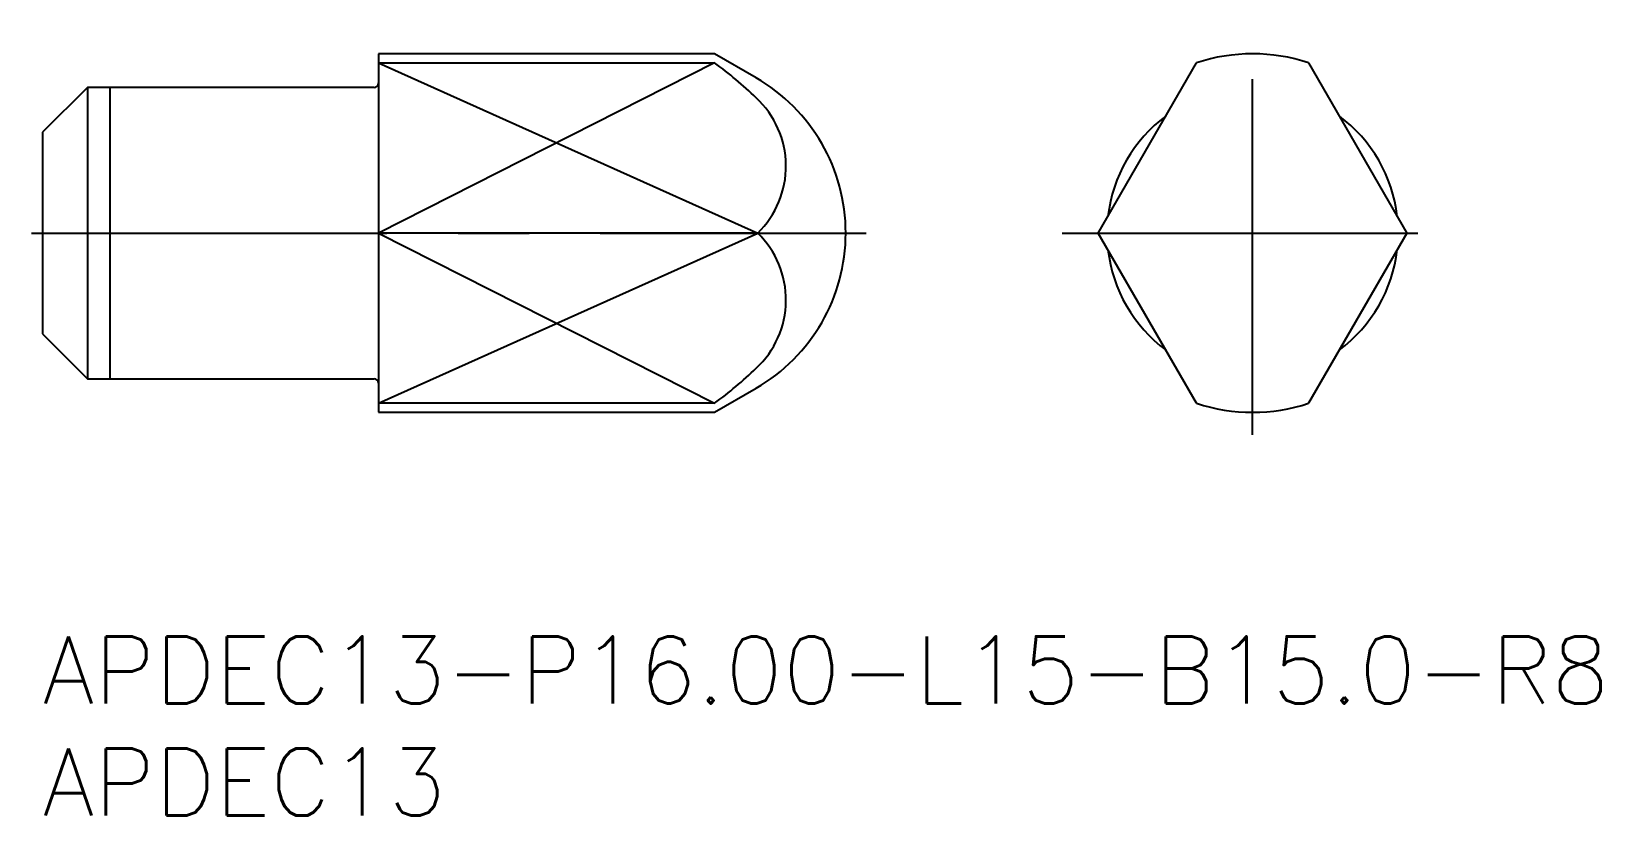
# Model space of a CAD drawing. Extents: x -0.5 to 69.6, y -8 to 27.
import ezdxf

# ---------------------------------------------------------------- set-up
doc = ezdxf.new("R2010")
doc.units = 0
doc.header["$LTSCALE"] = 0.5
doc.linetypes.add('CENTER', pattern=[50.8, 31.75, -6.35, 6.35, -6.35])
for name, color, linetype in [('MSM_CENTER', 1, 'CENTER'), ('MSM_CONTINUOUS', 7, 'CONTINUOUS'), ('MSM_NARROW', 5, 'CONTINUOUS'), ('MSM_PART_NUMBER', 7, 'CONTINUOUS')]:
    doc.layers.add(name, color=color, linetype=linetype)
doc.styles.get("Standard").update_dxf_attribs({"font": 'txt.shx', "height": 1, "bigfont": 'bigfont.shx'})

# ---------------------------------------------------------------- blocks, each defined once
blk = doc.blocks.new('*U14')
at = {"layer": 'MSM_PART_NUMBER'}
blk.add_text('APDEC13-P16.00-L15-B15.0-R8', height=3, dxfattribs=at).set_placement((0, -3))
blk = doc.blocks.new('*U15')
at = {"layer": 'MSM_PART_NUMBER'}
blk.add_text('APDEC13', height=3, dxfattribs=at).set_placement((0, -8))

msp = doc.modelspace()

# ---------------------------------------------------------------- linework, layer by layer
at = {"layer": 'MSM_CENTER'}
for p, q in [((54.02, 9), (54.02, 27)), ((-0.5, 18), (36.764, 18)), ((45.52, 18), (62.52, 18))]:
    msp.add_line(p, q, dxfattribs=at)
at = {"layer": 'MSM_CONTINUOUS'}
for p, q in [((30, 26), (15, 26)), ((15, 26), (15, 10)), ((31.856, 24.928), (30, 26)), ((15, 25.599), (29.999, 25.599)), ((47.132, 18), (51.52, 25.599)), ((56.52, 25.599), (60.907, 18)), ((2, 24.5), (0, 22.5)), ((14.8, 24.5), (2, 24.5)), ((2, 24.5), (2, 11.5)), ((0, 22.5), (0, 13.5)), ((31.926, 18), (15, 18)), ((51.52, 10.401), (47.132, 18)), ((60.907, 18), (56.52, 10.401)), ((0, 13.5), (2, 11.5)), ((2, 11.5), (14.8, 11.5)), ((30, 10), (31.856, 11.072)), ((29.999, 10.401), (15, 10.401)), ((15, 10), (30, 10))]:
    msp.add_line(p, q, dxfattribs=at)
for centre, radius, start, end in [((54.02, 18), 8, 71.79004, 108.20996), ((19.036, 10.701), 18.497, 46.12291, 53.65066), ((14.8, 24.7), 0.2, 270, 0), ((27.856, 18), 8, 300, 60), ((29.027, 20.984), 4.161, 314.17016, 47.15362), ((54.02, 18), 6.5, 126.58512, 173.41488), ((54.02, 18), 6.5, 6.58512, 53.41488), ((29.027, 15.016), 4.161, 312.84638, 45.82984), ((54.02, 18), 6.5, 186.58512, 233.41488), ((54.02, 18), 6.5, 306.58512, 353.41488), ((19.036, 25.299), 18.497, 306.34934, 313.87709), ((14.8, 11.3), 0.2, 0, 90), ((54.02, 18), 8, 251.79004, 288.20996)]:
    msp.add_arc(centre, radius, start, end, dxfattribs=at)
at = {"layer": 'MSM_NARROW'}
for p, q in [((15, 25.599), (31.926, 18)), ((29.999, 25.599), (15, 18)), ((3, 24.5), (3, 11.5)), ((15, 18), (29.999, 10.401)), ((15, 10.401), (31.926, 18))]:
    msp.add_line(p, q, dxfattribs=at)

# ---------------------------------------------------------------- block references
at = {"layer": 'MSM_CONTINUOUS'}
for name in ['*U14', '*U15']:
    msp.add_blockref(name, (0, 0), dxfattribs=at)

doc.saveas('drawing.dxf')
